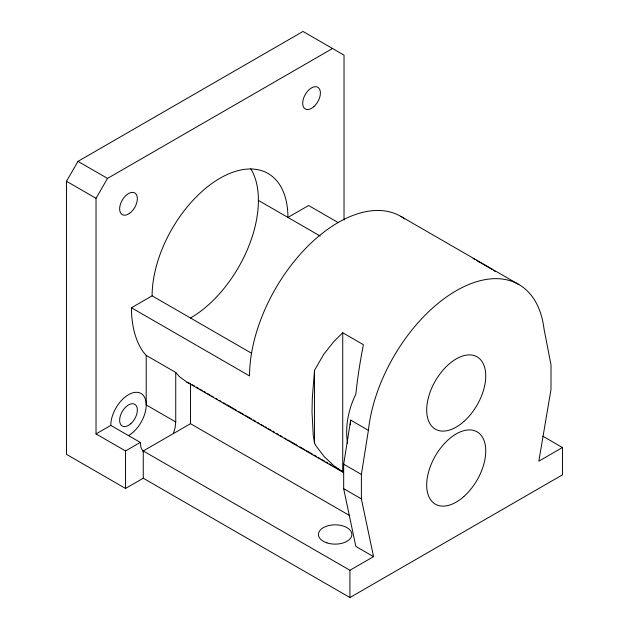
<?xml version="1.0" encoding="UTF-8"?>
<svg xmlns="http://www.w3.org/2000/svg" width="629" height="629" viewBox="0 0 629 629"><rect width="100%" height="100%" fill="white"/><g stroke="black" fill="none" stroke-linecap="round" stroke-linejoin="round"><path stroke-width="0.94" d="M342.734 332.765L334.054 341.35L323.904 354.048L314.5 370.347L312.322 397.976L312.008 412.011L313.281 435.74L314.5 442.926L315.821 445.576L323.904 456.324L334.054 465.877L342.734 471.774L342.734 332.765L363.397 344.7C360.165 361.085 357.587 377.604 355.833 394.21C348.403 409.29 344.928 426.517 347.546 443.225M338.331 222.666L308.595 205.502L287.925 217.43A96.033 55.446 -60 0 0 220.024 178.227A96.033 55.446 -60 0 0 152.116 295.842L131.453 307.77A125.257 72.319 -60 0 0 143.318 352.059L146.211 355.393L175.735 372.439L175.735 421.98L175.129 427.626L173.36 433.578M373.547 556.641L355.833 546.412L343.67 488.686L343.67 464.218L350.683 420.125L368.397 430.354L361.384 474.439L361.384 498.907L373.547 556.641L349.928 570.275L143.263 450.954L143.263 478.229L349.928 597.55L562.499 474.824L562.46 447.526L542.898 436.235M143.263 478.229L125.548 488.458L66.501 454.366L66.501 181.27L77.988 161.362L303.005 31.45L344.024 55.132L344.024 220.048M143.263 451.826L140.912 447.384L140.306 442.431L125.548 450.954L96.025 433.916L96.025 198.316L107.512 178.408L332.529 48.496M96.025 433.916L110.783 425.393A25.05 14.467 -60 0 1 128.497 394.705A25.05 14.467 -60 0 1 146.211 404.934L175.735 421.98M143.263 450.954L190.501 423.687L349.795 515.654M562.46 447.526L538.841 461.159L551.004 389.382L551.012 364.922L544.03 328.951A125.257 72.319 -60 0 0 456.214 290.724A125.257 72.319 -60 0 0 368.397 430.354M175.735 372.439L179.281 376.512L186.915 382.157L190.501 383.721L190.501 423.687M400.752 216.337L518.846 284.52M473.094 258.456L474.753 259.407M476.405 260.367L492.114 269.432M258.401 200.384L320.216 236.072M77.988 161.362L107.512 178.408M66.501 181.27L96.025 198.316M152.116 295.842L251.521 353.231M131.453 307.77L249.548 375.953A125.257 72.319 -60 0 1 306.921 247.111A125.257 72.319 -60 0 1 404.714 218.939M343.67 464.218L361.384 474.439M192.191 384.696L194.738 386.167M196.429 387.142L198.127 388.124M199.818 389.099L202.365 390.57M204.055 391.545L205.754 392.527M207.444 393.502L209.984 394.973M211.682 395.948L213.38 396.93M215.92 398.393L217.61 399.376M219.309 400.351L220.999 401.333M223.547 402.796L225.237 403.779M226.935 404.754L236.252 410.139M238.8 411.602L243.879 414.542M245.577 415.517L251.506 418.945M253.204 419.92L255.744 421.391M257.434 422.366L259.132 423.348M260.831 424.323L263.37 425.794M265.061 426.769L266.759 427.744M268.449 428.726L270.997 430.197M272.687 431.172L274.386 432.147M276.925 433.617L278.623 434.6M280.314 435.575L282.012 436.55M284.552 438.02L286.25 439.003M287.94 439.978L297.265 445.356M299.805 446.826L304.892 449.759M306.582 450.741L312.511 454.162M314.209 455.144L316.749 456.607M318.447 457.59L320.137 458.565M321.836 459.547L324.375 461.01M326.074 461.993L327.764 462.968M329.462 463.95L332.002 465.413M333.7 466.396L335.391 467.371M337.93 468.841L339.629 469.816M341.327 470.799L343.017 471.774M186.915 382.157L343.67 472.662M343.67 488.686L361.384 498.907M110.783 425.393L140.306 442.431M493.726 270.446L495.306 271.516M349.928 570.275L349.928 597.55M314.5 370.347L314.5 442.926M146.211 355.393L146.211 404.934A25.05 14.467 -60 0 1 128.497 435.614M125.548 450.954L125.548 488.458M350.267 424.795A125.257 72.319 -60 0 1 350.683 420.125M250.806 168.729A96.033 55.446 -60 0 1 190.501 317.999M463.856 496.525A41.75 24.106 -60 0 0 477.089 431.84A41.75 24.106 -60 0 0 427.696 475.642A41.75 24.106 -60 0 0 463.856 496.525M326.813 542.835A16.7 9.639 0 0 0 351.87 534.477A16.7 9.639 0 0 0 326.813 526.127A16.7 9.639 0 0 0 326.813 542.835M463.856 421.516A41.75 24.106 -60 0 0 477.089 356.84A41.75 24.106 -60 0 0 427.696 400.642A41.75 24.106 -60 0 0 463.856 421.516M129.684 213.239A12.525 7.233 -60 0 0 135.502 193.488A12.525 7.233 -60 0 0 120.304 204.645A12.525 7.233 -60 0 0 129.684 213.239M313.84 106.663A12.525 7.233 -60 0 0 317.81 87.266A12.525 7.233 -60 0 0 302.989 100.404A12.525 7.233 -60 0 0 313.84 106.663M130.793 423.718A12.525 7.233 -60 0 0 134.763 404.313A12.525 7.233 -60 0 0 119.942 417.452A12.525 7.233 -60 0 0 130.793 423.718"/></g></svg>
